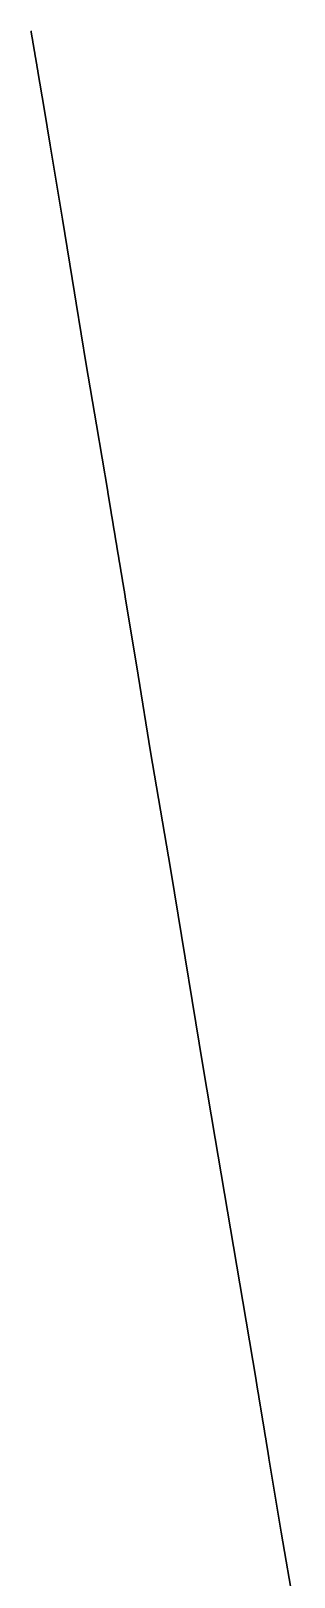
# Model space of a CAD drawing. Header units: inches. Extents: x 130170 to 284068, y 377793 to 804530.
# Drawn here: x 193574 to 193725, y 484835 to 485724 of the extents above; entities that cross this region are included whole.
import ezdxf

# ---------------------------------------------------------------- set-up
doc = ezdxf.new("R2010")
doc.units = ezdxf.units.IN
doc.header["$MEASUREMENT"] = 0
doc.layers.add('muni_il', color=7, linetype='Continuous')

msp = doc.modelspace()

# ---------------------------------------------------------------- linework, layer by layer
at = {"layer": 'muni_il'}
for points in [[(193573.98, 485723.73), (193574.02, 485723.53), (193574.05, 485723.34), (193574.08, 485723.14), (193574.12, 485722.94), (193574.15, 485722.74), (193574.18, 485722.55), (193574.22, 485722.35), (193574.25, 485722.15), (193574.28, 485721.96), (193574.32, 485721.76), (193574.35, 485721.56), (193574.38, 485721.36), (193574.42, 485721.17), (193574.45, 485720.97), (193574.49, 485720.77), (193574.52, 485720.58), (193574.55, 485720.38), (193574.59, 485720.18), (193574.62, 485719.98), (193574.65, 485719.79), (193574.69, 485719.59), (193574.72, 485719.39), (193574.75, 485719.2), (193574.79, 485719), (193574.82, 485718.8), (193574.86, 485718.6), (193574.89, 485718.41), (193574.92, 485718.21), (193574.96, 485718.01), (193574.99, 485717.82), (193575.02, 485717.62), (193575.06, 485717.42), (193575.09, 485717.22), (193575.12, 485717.03), (193575.16, 485716.83), (193575.19, 485716.63), (193575.23, 485716.44), (193575.26, 485716.24), (193575.29, 485716.04), (193575.33, 485715.84), (193575.36, 485715.65), (193575.39, 485715.45), (193575.43, 485715.25), (193575.46, 485715.06), (193575.49, 485714.86), (193575.53, 485714.66), (193575.56, 485714.46), (193575.6, 485714.27), (193575.63, 485714.07), (193575.66, 485713.87), (193575.7, 485713.68), (193575.73, 485713.48), (193575.76, 485713.28), (193575.8, 485713.08), (193575.83, 485712.89), (193575.86, 485712.69), (193575.9, 485712.49), (193575.93, 485712.3), (193575.97, 485712.1), (193576, 485711.9), (193576.03, 485711.7), (193576.07, 485711.51), (193576.1, 485711.31), (193576.13, 485711.11), (193576.17, 485710.92), (193576.2, 485710.72), (193576.23, 485710.52), (193576.27, 485710.32), (193576.3, 485710.13), (193576.34, 485709.93), (193576.37, 485709.73), (193576.4, 485709.54), (193576.44, 485709.34), (193576.47, 485709.14), (193576.5, 485708.94), (193576.54, 485708.75), (193576.57, 485708.55), (193576.61, 485708.35), (193576.64, 485708.16), (193576.67, 485707.96), (193576.71, 485707.76), (193576.74, 485707.56), (193576.77, 485707.37), (193576.81, 485707.17), (193576.84, 485706.97), (193576.87, 485706.78), (193576.91, 485706.58), (193576.94, 485706.38), (193576.98, 485706.18), (193577.01, 485705.99), (193577.04, 485705.79), (193577.08, 485705.59), (193577.11, 485705.4), (193577.14, 485705.2), (193577.18, 485705), (193577.21, 485704.8), (193577.24, 485704.61), (193577.28, 485704.41), (193577.31, 485704.21), (193577.35, 485704.02), (193577.38, 485703.82), (193577.41, 485703.62), (193577.45, 485703.42), (193577.48, 485703.23), (193577.51, 485703.03), (193577.55, 485702.83), (193577.58, 485702.64), (193577.62, 485702.44), (193577.65, 485702.24), (193577.68, 485702.04), (193577.72, 485701.85), (193577.75, 485701.65), (193577.78, 485701.45), (193577.82, 485701.26), (193577.85, 485701.06), (193577.89, 485700.86), (193577.92, 485700.66), (193577.95, 485700.47), (193577.99, 485700.25), (193581.56, 485679.09), (193585.07, 485657.92), (193592.03, 485615.52), (193598.93, 485573.12), (193599.9, 485567.22), (193605.64, 485532.03), (193611.6, 485497.31), (193618.05, 485459.13), (193618.08, 485458.94), (193618.11, 485458.74), (193618.14, 485458.54), (193618.18, 485458.34), (193618.21, 485458.15), (193618.24, 485457.95), (193618.27, 485457.75), (193618.31, 485457.55), (193618.34, 485457.36), (193618.37, 485457.16), (193618.4, 485456.96), (193618.44, 485456.77), (193618.47, 485456.57), (193618.5, 485456.37), (193618.53, 485456.17), (193618.57, 485455.98), (193618.6, 485455.78), (193618.63, 485455.58), (193618.66, 485455.38), (193618.7, 485455.19), (193618.73, 485454.99), (193618.76, 485454.79), (193618.79, 485454.59), (193618.83, 485454.4), (193618.86, 485454.2), (193618.89, 485454), (193618.93, 485453.81), (193618.96, 485453.61), (193618.99, 485453.41), (193619.02, 485453.21), (193619.06, 485453.02), (193619.09, 485452.82), (193619.12, 485452.62), (193619.15, 485452.42), (193619.19, 485452.23), (193619.22, 485452.03), (193619.25, 485451.83), (193619.28, 485451.63), (193619.32, 485451.44), (193619.35, 485451.24), (193619.38, 485451.04), (193619.41, 485450.85), (193619.45, 485450.65), (193619.48, 485450.45), (193619.51, 485450.25), (193619.55, 485450.06), (193619.58, 485449.86), (193619.61, 485449.66), (193619.64, 485449.46), (193619.68, 485449.27), (193619.71, 485449.07), (193619.74, 485448.87), (193619.77, 485448.67), (193619.81, 485448.48), (193619.84, 485448.28), (193619.87, 485448.08), (193619.9, 485447.89), (193619.94, 485447.69), (193619.97, 485447.49), (193620, 485447.29), (193620.04, 485447.1), (193620.07, 485446.9), (193620.1, 485446.7), (193620.13, 485446.5), (193620.17, 485446.31), (193620.2, 485446.11), (193620.23, 485445.91), (193620.26, 485445.71), (193620.3, 485445.52), (193620.33, 485445.32), (193620.36, 485445.12), (193620.39, 485444.93), (193620.43, 485444.73), (193620.46, 485444.53), (193620.49, 485444.33), (193620.53, 485444.14), (193620.56, 485443.94), (193620.59, 485443.74), (193620.62, 485443.54), (193620.66, 485443.35), (193620.69, 485443.15), (193620.72, 485442.95), (193620.75, 485442.76), (193620.79, 485442.56), (193620.82, 485442.36), (193620.85, 485442.16), (193620.89, 485441.97), (193620.92, 485441.77), (193620.95, 485441.57), (193620.98, 485441.37), (193621.02, 485441.18), (193621.05, 485440.98), (193621.08, 485440.78), (193621.11, 485440.59), (193621.15, 485440.39), (193621.18, 485440.19), (193621.21, 485439.99), (193621.25, 485439.8), (193621.28, 485439.6), (193621.31, 485439.4), (193621.34, 485439.2), (193621.38, 485439.01), (193621.41, 485438.81), (193621.44, 485438.61), (193621.47, 485438.41), (193621.51, 485438.22), (193621.54, 485438.02), (193621.57, 485437.82), (193621.61, 485437.63), (193621.64, 485437.43), (193621.67, 485437.23), (193621.7, 485437.03), (193621.74, 485436.84), (193621.77, 485436.64), (193621.8, 485436.44), (193621.84, 485436.24), (193621.87, 485436.05), (193621.9, 485435.85), (193621.93, 485435.65), (193621.97, 485435.46), (193622, 485435.26), (193622.03, 485435.06), (193622.07, 485434.86), (193622.1, 485434.67), (193622.13, 485434.47), (193622.16, 485434.27), (193622.2, 485434.07), (193622.23, 485433.88), (193622.26, 485433.68), (193622.29, 485433.48), (193622.33, 485433.29), (193622.36, 485433.09), (193622.39, 485432.89), (193622.43, 485432.69), (193622.46, 485432.5), (193622.49, 485432.3), (193622.52, 485432.1), (193622.56, 485431.9), (193622.59, 485431.71), (193622.62, 485431.51), (193622.66, 485431.31), (193622.69, 485431.12), (193622.72, 485430.92), (193622.75, 485430.72), (193622.79, 485430.52), (193622.82, 485430.33), (193622.85, 485430.13), (193622.89, 485429.93), (193622.92, 485429.73), (193622.95, 485429.54), (193622.98, 485429.34), (193623.02, 485429.14), (193623.05, 485428.95), (193623.08, 485428.75), (193623.12, 485428.55), (193623.15, 485428.35), (193623.18, 485428.16), (193623.21, 485427.96), (193623.25, 485427.76), (193623.28, 485427.56), (193623.31, 485427.37), (193623.35, 485427.17), (193623.38, 485426.97), (193623.41, 485426.77), (193623.44, 485426.58), (193623.48, 485426.38), (193623.51, 485426.18), (193623.54, 485425.99), (193623.58, 485425.79), (193623.61, 485425.59), (193623.64, 485425.39), (193623.68, 485425.2), (193623.71, 485425), (193623.74, 485424.8), (193623.77, 485424.6), (193623.81, 485424.41), (193623.84, 485424.21), (193623.87, 485424.01), (193623.91, 485423.82), (193623.94, 485423.62), (193623.97, 485423.42), (193624, 485423.22), (193624.04, 485423.03), (193624.07, 485422.83), (193624.1, 485422.63), (193624.14, 485422.43), (193624.17, 485422.24), (193624.2, 485422.04), (193624.24, 485421.84), (193624.27, 485421.65), (193624.3, 485421.45), (193624.33, 485421.25), (193624.37, 485421.05), (193624.4, 485420.86), (193624.43, 485420.66), (193624.47, 485420.46), (193624.5, 485420.27), (193624.53, 485420.07), (193624.56, 485419.87), (193624.6, 485419.67), (193624.63, 485419.48), (193624.66, 485419.28), (193624.7, 485419.08), (193624.73, 485418.88), (193624.76, 485418.69), (193624.8, 485418.49), (193624.83, 485418.29), (193624.86, 485418.1), (193624.89, 485417.9), (193624.93, 485417.7), (193624.96, 485417.5), (193624.99, 485417.31), (193625.03, 485417.11), (193625.06, 485416.91), (193625.09, 485416.71), (193625.13, 485416.52), (193625.16, 485416.32), (193625.19, 485416.12), (193625.22, 485415.93), (193625.26, 485415.73), (193625.29, 485415.53), (193625.32, 485415.33), (193625.36, 485415.14), (193625.39, 485414.94), (193625.42, 485414.74), (193625.46, 485414.54), (193625.49, 485414.35), (193625.52, 485414.15), (193625.55, 485413.95), (193625.59, 485413.76), (193625.62, 485413.56), (193625.65, 485413.36), (193625.69, 485413.16), (193625.72, 485412.97), (193625.75, 485412.77), (193625.79, 485412.57), (193625.82, 485412.37), (193625.85, 485412.18), (193625.89, 485411.98), (193625.92, 485411.78), (193625.95, 485411.59), (193625.98, 485411.39), (193626.02, 485411.19), (193626.05, 485410.99), (193626.08, 485410.8), (193626.12, 485410.6), (193626.15, 485410.4), (193626.18, 485410.21), (193626.22, 485410.01), (193626.25, 485409.81), (193626.28, 485409.61), (193626.32, 485409.42), (193626.35, 485409.22), (193626.38, 485409.02), (193626.41, 485408.82), (193626.45, 485408.63), (193626.48, 485408.43), (193626.51, 485408.23), (193626.55, 485408.04), (193626.58, 485407.84), (193626.61, 485407.64), (193626.65, 485407.44), (193626.68, 485407.25), (193626.71, 485407.05), (193626.75, 485406.85), (193626.78, 485406.65), (193626.81, 485406.46), (193626.85, 485406.26), (193626.88, 485406.06), (193626.91, 485405.87), (193626.94, 485405.67), (193626.98, 485405.47), (193627.01, 485405.27), (193627.04, 485405.08), (193627.08, 485404.88), (193627.11, 485404.68), (193627.14, 485404.49), (193627.18, 485404.29), (193627.21, 485404.09), (193627.24, 485403.89), (193627.28, 485403.7), (193627.31, 485403.5), (193627.34, 485403.3), (193627.38, 485403.1), (193627.41, 485402.91), (193627.44, 485402.71), (193627.48, 485402.51), (193627.51, 485402.32), (193627.54, 485402.12), (193627.57, 485401.92), (193627.61, 485401.72), (193627.64, 485401.53), (193627.67, 485401.33), (193627.71, 485401.13), (193627.74, 485400.93), (193627.77, 485400.74), (193627.81, 485400.54), (193627.84, 485400.34), (193627.87, 485400.15), (193627.91, 485399.95), (193627.94, 485399.75), (193627.97, 485399.55), (193628.01, 485399.36), (193628.04, 485399.16), (193628.07, 485398.96), (193628.11, 485398.77), (193628.15, 485398.51), (193635.58, 485353.6), (193642.67, 485309.59), (193654.04, 485242.53), (193656.4, 485228.44), (193672.72, 485129.42), (193679.81, 485087.39), (193695.65, 484993.88), (193703.22, 484948.68), (193703.27, 484948.4), (193703.3, 484948.2), (193703.34, 484948), (193703.37, 484947.8), (193703.4, 484947.61), (193703.44, 484947.41), (193703.47, 484947.21), (193703.5, 484947.02), (193703.53, 484946.82), (193703.57, 484946.62), (193703.6, 484946.42), (193703.63, 484946.23), (193703.67, 484946.03), (193703.7, 484945.83), (193703.73, 484945.63), (193703.76, 484945.44), (193703.8, 484945.24), (193703.83, 484945.04), (193703.86, 484944.84), (193703.89, 484944.65), (193703.93, 484944.45), (193703.96, 484944.25), (193703.99, 484944.06), (193704.03, 484943.86), (193704.06, 484943.66), (193704.09, 484943.46), (193704.12, 484943.27), (193704.16, 484943.07), (193704.19, 484942.87), (193704.22, 484942.67), (193704.26, 484942.48), (193704.29, 484942.28), (193704.32, 484942.08), (193704.35, 484941.89), (193704.39, 484941.69), (193704.42, 484941.49), (193704.45, 484941.29), (193704.48, 484941.1), (193704.52, 484940.9), (193704.55, 484940.7), (193704.58, 484940.5), (193704.62, 484940.31), (193704.65, 484940.11), (193704.68, 484939.91), (193704.71, 484939.71), (193704.75, 484939.52), (193704.78, 484939.32), (193704.81, 484939.12), (193704.84, 484938.93), (193704.88, 484938.73), (193704.91, 484938.53), (193704.94, 484938.33), (193704.98, 484938.14), (193705.01, 484937.94), (193705.04, 484937.74), (193705.07, 484937.54), (193705.11, 484937.35), (193705.14, 484937.15), (193705.17, 484936.95), (193705.2, 484936.76), (193705.24, 484936.56), (193705.27, 484936.36), (193705.3, 484936.16), (193705.33, 484935.97), (193705.37, 484935.77), (193705.4, 484935.57), (193705.43, 484935.37), (193705.47, 484935.18), (193705.5, 484934.98), (193705.53, 484934.78), (193705.56, 484934.58), (193705.6, 484934.39), (193705.63, 484934.19), (193705.66, 484933.99), (193705.69, 484933.8), (193705.73, 484933.6), (193705.76, 484933.4), (193705.79, 484933.2), (193705.82, 484933.01), (193705.86, 484932.81), (193705.89, 484932.61), (193705.92, 484932.41), (193705.96, 484932.22), (193705.99, 484932.02), (193706.02, 484931.82), (193706.05, 484931.63), (193706.09, 484931.43), (193706.12, 484931.23), (193706.15, 484931.03), (193706.18, 484930.84), (193706.22, 484930.64), (193706.25, 484930.44), (193706.28, 484930.24), (193706.31, 484930.05), (193706.35, 484929.85), (193706.38, 484929.65), (193706.41, 484929.45), (193706.45, 484929.26), (193706.48, 484929.06), (193706.51, 484928.86), (193706.54, 484928.67), (193706.58, 484928.47), (193706.61, 484928.27), (193706.64, 484928.07), (193706.67, 484927.88), (193706.71, 484927.68), (193706.74, 484927.48), (193706.77, 484927.28), (193706.8, 484927.09), (193706.84, 484926.89), (193706.87, 484926.69), (193706.9, 484926.49), (193706.93, 484926.3), (193706.97, 484926.1), (193707, 484925.9), (193707.03, 484925.71), (193707.06, 484925.51), (193707.1, 484925.31), (193707.13, 484925.11), (193707.16, 484924.92), (193707.19, 484924.72), (193707.23, 484924.52), (193707.26, 484924.32), (193707.29, 484924.13), (193707.33, 484923.93), (193707.36, 484923.73), (193707.39, 484923.53), (193707.42, 484923.34), (193707.46, 484923.14), (193707.49, 484922.94), (193707.52, 484922.75), (193707.55, 484922.55), (193707.59, 484922.35), (193707.62, 484922.15), (193707.65, 484921.96), (193707.68, 484921.76), (193707.72, 484921.56), (193707.75, 484921.36), (193707.78, 484921.17), (193707.81, 484920.97), (193707.85, 484920.77), (193707.88, 484920.57), (193707.91, 484920.38), (193707.94, 484920.18), (193707.98, 484919.98), (193708.01, 484919.79), (193708.04, 484919.59), (193708.07, 484919.39), (193708.11, 484919.19), (193708.14, 484919), (193708.17, 484918.8), (193708.2, 484918.6), (193708.24, 484918.4), (193708.27, 484918.21), (193708.3, 484918.01), (193708.33, 484917.81), (193708.37, 484917.61), (193708.4, 484917.42), (193708.43, 484917.22), (193708.46, 484917.02), (193708.5, 484916.83), (193708.53, 484916.63), (193708.56, 484916.43), (193708.59, 484916.23), (193708.63, 484916.04), (193708.66, 484915.84), (193708.69, 484915.64), (193708.72, 484915.44), (193708.76, 484915.25), (193708.79, 484915.05), (193708.82, 484914.85), (193708.85, 484914.65), (193708.89, 484914.46), (193708.92, 484914.26), (193708.95, 484914.06), (193708.98, 484913.87), (193709.02, 484913.67), (193709.05, 484913.47), (193709.08, 484913.27), (193709.11, 484913.08), (193709.15, 484912.88), (193709.18, 484912.68), (193709.21, 484912.48), (193709.24, 484912.29), (193709.28, 484912.09), (193709.31, 484911.89), (193709.34, 484911.69), (193709.37, 484911.5), (193709.4, 484911.3), (193709.44, 484911.1), (193709.47, 484910.9), (193709.5, 484910.71), (193709.53, 484910.51), (193709.57, 484910.31), (193709.6, 484910.12), (193709.63, 484909.92), (193709.66, 484909.72), (193709.7, 484909.52), (193709.73, 484909.33), (193709.76, 484909.13), (193709.79, 484908.93), (193709.83, 484908.73), (193709.86, 484908.54), (193709.89, 484908.34), (193709.92, 484908.14), (193709.96, 484907.94), (193709.99, 484907.75), (193710.02, 484907.55), (193710.05, 484907.35), (193710.09, 484907.16), (193710.12, 484906.96), (193710.15, 484906.76), (193710.18, 484906.56), (193710.22, 484906.37), (193710.25, 484906.17), (193710.28, 484905.97), (193710.31, 484905.77), (193710.34, 484905.58), (193710.38, 484905.38), (193710.41, 484905.18), (193710.44, 484904.98), (193710.47, 484904.79), (193710.51, 484904.59), (193710.54, 484904.39), (193710.57, 484904.19), (193710.6, 484904), (193710.64, 484903.8), (193717.7, 484861.31), (193725.06, 484818.02)], [(193725.06, 484818.02), (193717.7, 484861.31), (193710.64, 484903.8), (193710.6, 484904), (193710.57, 484904.19), (193710.54, 484904.39), (193710.51, 484904.59), (193710.47, 484904.79), (193710.44, 484904.98), (193710.41, 484905.18), (193710.38, 484905.38), (193710.34, 484905.58), (193710.31, 484905.77), (193710.28, 484905.97), (193710.25, 484906.17), (193710.22, 484906.37), (193710.18, 484906.56), (193710.15, 484906.76), (193710.12, 484906.96), (193710.09, 484907.16), (193710.05, 484907.35), (193710.02, 484907.55), (193709.99, 484907.75), (193709.96, 484907.94), (193709.92, 484908.14), (193709.89, 484908.34), (193709.86, 484908.54), (193709.83, 484908.73), (193709.79, 484908.93), (193709.76, 484909.13), (193709.73, 484909.33), (193709.7, 484909.52), (193709.66, 484909.72), (193709.63, 484909.92), (193709.6, 484910.12), (193709.57, 484910.31), (193709.53, 484910.51), (193709.5, 484910.71), (193709.47, 484910.9), (193709.44, 484911.1), (193709.4, 484911.3), (193709.37, 484911.5), (193709.34, 484911.69), (193709.31, 484911.89), (193709.28, 484912.09), (193709.24, 484912.29), (193709.21, 484912.48), (193709.18, 484912.68), (193709.15, 484912.88), (193709.11, 484913.08), (193709.08, 484913.27), (193709.05, 484913.47), (193709.02, 484913.67), (193708.98, 484913.87), (193708.95, 484914.06), (193708.92, 484914.26), (193708.89, 484914.46), (193708.85, 484914.65), (193708.82, 484914.85), (193708.79, 484915.05), (193708.76, 484915.25), (193708.72, 484915.44), (193708.69, 484915.64), (193708.66, 484915.84), (193708.63, 484916.04), (193708.59, 484916.23), (193708.56, 484916.43), (193708.53, 484916.63), (193708.5, 484916.83), (193708.46, 484917.02), (193708.43, 484917.22), (193708.4, 484917.42), (193708.37, 484917.61), (193708.33, 484917.81), (193708.3, 484918.01), (193708.27, 484918.21), (193708.24, 484918.4), (193708.2, 484918.6), (193708.17, 484918.8), (193708.14, 484919), (193708.11, 484919.19), (193708.07, 484919.39), (193708.04, 484919.59), (193708.01, 484919.79), (193707.98, 484919.98), (193707.94, 484920.18), (193707.91, 484920.38), (193707.88, 484920.57), (193707.85, 484920.77), (193707.81, 484920.97), (193707.78, 484921.17), (193707.75, 484921.36), (193707.72, 484921.56), (193707.68, 484921.76), (193707.65, 484921.96), (193707.62, 484922.15), (193707.59, 484922.35), (193707.55, 484922.55), (193707.52, 484922.75), (193707.49, 484922.94), (193707.46, 484923.14), (193707.42, 484923.34), (193707.39, 484923.53), (193707.36, 484923.73), (193707.33, 484923.93), (193707.29, 484924.13), (193707.26, 484924.32), (193707.23, 484924.52), (193707.19, 484924.72), (193707.16, 484924.92), (193707.13, 484925.11), (193707.1, 484925.31), (193707.06, 484925.51), (193707.03, 484925.71), (193707, 484925.9), (193706.97, 484926.1), (193706.93, 484926.3), (193706.9, 484926.49), (193706.87, 484926.69), (193706.84, 484926.89), (193706.8, 484927.09), (193706.77, 484927.28), (193706.74, 484927.48), (193706.71, 484927.68), (193706.67, 484927.88), (193706.64, 484928.07), (193706.61, 484928.27), (193706.58, 484928.47), (193706.54, 484928.67), (193706.51, 484928.86), (193706.48, 484929.06), (193706.45, 484929.26), (193706.41, 484929.45), (193706.38, 484929.65), (193706.35, 484929.85), (193706.31, 484930.05), (193706.28, 484930.24), (193706.25, 484930.44), (193706.22, 484930.64), (193706.18, 484930.84), (193706.15, 484931.03), (193706.12, 484931.23), (193706.09, 484931.43), (193706.05, 484931.63), (193706.02, 484931.82), (193705.99, 484932.02), (193705.96, 484932.22), (193705.92, 484932.41), (193705.89, 484932.61), (193705.86, 484932.81), (193705.82, 484933.01), (193705.79, 484933.2), (193705.76, 484933.4), (193705.73, 484933.6), (193705.69, 484933.8), (193705.66, 484933.99), (193705.63, 484934.19), (193705.6, 484934.39), (193705.56, 484934.58), (193705.53, 484934.78), (193705.5, 484934.98), (193705.47, 484935.18), (193705.43, 484935.37), (193705.4, 484935.57), (193705.37, 484935.77), (193705.33, 484935.97), (193705.3, 484936.16), (193705.27, 484936.36), (193705.24, 484936.56), (193705.2, 484936.76), (193705.17, 484936.95), (193705.14, 484937.15), (193705.11, 484937.35), (193705.07, 484937.54), (193705.04, 484937.74), (193705.01, 484937.94), (193704.98, 484938.14), (193704.94, 484938.33), (193704.91, 484938.53), (193704.88, 484938.73), (193704.84, 484938.93), (193704.81, 484939.12), (193704.78, 484939.32), (193704.75, 484939.52), (193704.71, 484939.71), (193704.68, 484939.91), (193704.65, 484940.11), (193704.62, 484940.31), (193704.58, 484940.5), (193704.55, 484940.7), (193704.52, 484940.9), (193704.48, 484941.1), (193704.45, 484941.29), (193704.42, 484941.49), (193704.39, 484941.69), (193704.35, 484941.89), (193704.32, 484942.08), (193704.29, 484942.28), (193704.26, 484942.48), (193704.22, 484942.67), (193704.19, 484942.87), (193704.16, 484943.07), (193704.12, 484943.27), (193704.09, 484943.46), (193704.06, 484943.66), (193704.03, 484943.86), (193703.99, 484944.06), (193703.96, 484944.25), (193703.93, 484944.45), (193703.89, 484944.65), (193703.86, 484944.84), (193703.83, 484945.04), (193703.8, 484945.24), (193703.76, 484945.44), (193703.73, 484945.63), (193703.7, 484945.83), (193703.67, 484946.03), (193703.63, 484946.23), (193703.6, 484946.42), (193703.57, 484946.62), (193703.53, 484946.82), (193703.5, 484947.02), (193703.47, 484947.21), (193703.44, 484947.41), (193703.4, 484947.61), (193703.37, 484947.8), (193703.34, 484948), (193703.3, 484948.2), (193703.27, 484948.4), (193703.22, 484948.68), (193695.65, 484993.88), (193679.81, 485087.39), (193672.72, 485129.42), (193656.4, 485228.44), (193654.04, 485242.53), (193642.67, 485309.59), (193635.58, 485353.6), (193628.15, 485398.51), (193628.11, 485398.77), (193628.07, 485398.96), (193628.04, 485399.16), (193628.01, 485399.36), (193627.97, 485399.55), (193627.94, 485399.75), (193627.91, 485399.95), (193627.87, 485400.15), (193627.84, 485400.34), (193627.81, 485400.54), (193627.77, 485400.74), (193627.74, 485400.93), (193627.71, 485401.13), (193627.67, 485401.33), (193627.64, 485401.53), (193627.61, 485401.72), (193627.57, 485401.92), (193627.54, 485402.12), (193627.51, 485402.32), (193627.48, 485402.51), (193627.44, 485402.71), (193627.41, 485402.91), (193627.38, 485403.1), (193627.34, 485403.3), (193627.31, 485403.5), (193627.28, 485403.7), (193627.24, 485403.89), (193627.21, 485404.09), (193627.18, 485404.29), (193627.14, 485404.49), (193627.11, 485404.68), (193627.08, 485404.88), (193627.04, 485405.08), (193627.01, 485405.27), (193626.98, 485405.47), (193626.94, 485405.67), (193626.91, 485405.87), (193626.88, 485406.06), (193626.85, 485406.26), (193626.81, 485406.46), (193626.78, 485406.65), (193626.75, 485406.85), (193626.71, 485407.05), (193626.68, 485407.25), (193626.65, 485407.44), (193626.61, 485407.64), (193626.58, 485407.84), (193626.55, 485408.04), (193626.51, 485408.23), (193626.48, 485408.43), (193626.45, 485408.63), (193626.41, 485408.82), (193626.38, 485409.02), (193626.35, 485409.22), (193626.32, 485409.42), (193626.28, 485409.61), (193626.25, 485409.81), (193626.22, 485410.01), (193626.18, 485410.21), (193626.15, 485410.4), (193626.12, 485410.6), (193626.08, 485410.8), (193626.05, 485410.99), (193626.02, 485411.19), (193625.98, 485411.39), (193625.95, 485411.59), (193625.92, 485411.78), (193625.89, 485411.98), (193625.85, 485412.18), (193625.82, 485412.37), (193625.79, 485412.57), (193625.75, 485412.77), (193625.72, 485412.97), (193625.69, 485413.16), (193625.65, 485413.36), (193625.62, 485413.56), (193625.59, 485413.76), (193625.55, 485413.95), (193625.52, 485414.15), (193625.49, 485414.35), (193625.46, 485414.54), (193625.42, 485414.74), (193625.39, 485414.94), (193625.36, 485415.14), (193625.32, 485415.33), (193625.29, 485415.53), (193625.26, 485415.73), (193625.22, 485415.93), (193625.19, 485416.12), (193625.16, 485416.32), (193625.13, 485416.52), (193625.09, 485416.71), (193625.06, 485416.91), (193625.03, 485417.11), (193624.99, 485417.31), (193624.96, 485417.5), (193624.93, 485417.7), (193624.89, 485417.9), (193624.86, 485418.1), (193624.83, 485418.29), (193624.8, 485418.49), (193624.76, 485418.69), (193624.73, 485418.88), (193624.7, 485419.08), (193624.66, 485419.28), (193624.63, 485419.48), (193624.6, 485419.67), (193624.56, 485419.87), (193624.53, 485420.07), (193624.5, 485420.27), (193624.47, 485420.46), (193624.43, 485420.66), (193624.4, 485420.86), (193624.37, 485421.05), (193624.33, 485421.25), (193624.3, 485421.45), (193624.27, 485421.65), (193624.24, 485421.84), (193624.2, 485422.04), (193624.17, 485422.24), (193624.14, 485422.43), (193624.1, 485422.63), (193624.07, 485422.83), (193624.04, 485423.03), (193624, 485423.22), (193623.97, 485423.42), (193623.94, 485423.62), (193623.91, 485423.82), (193623.87, 485424.01), (193623.84, 485424.21), (193623.81, 485424.41), (193623.77, 485424.6), (193623.74, 485424.8), (193623.71, 485425), (193623.68, 485425.2), (193623.64, 485425.39), (193623.61, 485425.59), (193623.58, 485425.79), (193623.54, 485425.99), (193623.51, 485426.18), (193623.48, 485426.38), (193623.44, 485426.58), (193623.41, 485426.77), (193623.38, 485426.97), (193623.35, 485427.17), (193623.31, 485427.37), (193623.28, 485427.56), (193623.25, 485427.76), (193623.21, 485427.96), (193623.18, 485428.16), (193623.15, 485428.35), (193623.12, 485428.55), (193623.08, 485428.75), (193623.05, 485428.95), (193623.02, 485429.14), (193622.98, 485429.34), (193622.95, 485429.54), (193622.92, 485429.73), (193622.89, 485429.93), (193622.85, 485430.13), (193622.82, 485430.33), (193622.79, 485430.52), (193622.75, 485430.72), (193622.72, 485430.92), (193622.69, 485431.12), (193622.66, 485431.31), (193622.62, 485431.51), (193622.59, 485431.71), (193622.56, 485431.9), (193622.52, 485432.1), (193622.49, 485432.3), (193622.46, 485432.5), (193622.43, 485432.69), (193622.39, 485432.89), (193622.36, 485433.09), (193622.33, 485433.29), (193622.29, 485433.48), (193622.26, 485433.68), (193622.23, 485433.88), (193622.2, 485434.07), (193622.16, 485434.27), (193622.13, 485434.47), (193622.1, 485434.67), (193622.07, 485434.86), (193622.03, 485435.06), (193622, 485435.26), (193621.97, 485435.46), (193621.93, 485435.65), (193621.9, 485435.85), (193621.87, 485436.05), (193621.84, 485436.24), (193621.8, 485436.44), (193621.77, 485436.64), (193621.74, 485436.84), (193621.7, 485437.03), (193621.67, 485437.23), (193621.64, 485437.43), (193621.61, 485437.63), (193621.57, 485437.82), (193621.54, 485438.02), (193621.51, 485438.22), (193621.47, 485438.41), (193621.44, 485438.61), (193621.41, 485438.81), (193621.38, 485439.01), (193621.34, 485439.2), (193621.31, 485439.4), (193621.28, 485439.6), (193621.25, 485439.8), (193621.21, 485439.99), (193621.18, 485440.19), (193621.15, 485440.39), (193621.11, 485440.59), (193621.08, 485440.78), (193621.05, 485440.98), (193621.02, 485441.18), (193620.98, 485441.37), (193620.95, 485441.57), (193620.92, 485441.77), (193620.89, 485441.97), (193620.85, 485442.16), (193620.82, 485442.36), (193620.79, 485442.56), (193620.75, 485442.76), (193620.72, 485442.95), (193620.69, 485443.15), (193620.66, 485443.35), (193620.62, 485443.54), (193620.59, 485443.74), (193620.56, 485443.94), (193620.53, 485444.14), (193620.49, 485444.33), (193620.46, 485444.53), (193620.43, 485444.73), (193620.39, 485444.93), (193620.36, 485445.12), (193620.33, 485445.32), (193620.3, 485445.52), (193620.26, 485445.71), (193620.23, 485445.91), (193620.2, 485446.11), (193620.17, 485446.31), (193620.13, 485446.5), (193620.1, 485446.7), (193620.07, 485446.9), (193620.04, 485447.1), (193620, 485447.29), (193619.97, 485447.49), (193619.94, 485447.69), (193619.9, 485447.89), (193619.87, 485448.08), (193619.84, 485448.28), (193619.81, 485448.48), (193619.77, 485448.67), (193619.74, 485448.87), (193619.71, 485449.07), (193619.68, 485449.27), (193619.64, 485449.46), (193619.61, 485449.66), (193619.58, 485449.86), (193619.55, 485450.06), (193619.51, 485450.25), (193619.48, 485450.45), (193619.45, 485450.65), (193619.41, 485450.85), (193619.38, 485451.04), (193619.35, 485451.24), (193619.32, 485451.44), (193619.28, 485451.63), (193619.25, 485451.83), (193619.22, 485452.03), (193619.19, 485452.23), (193619.15, 485452.42), (193619.12, 485452.62), (193619.09, 485452.82), (193619.06, 485453.02), (193619.02, 485453.21), (193618.99, 485453.41), (193618.96, 485453.61), (193618.93, 485453.81), (193618.89, 485454), (193618.86, 485454.2), (193618.83, 485454.4), (193618.79, 485454.59), (193618.76, 485454.79), (193618.73, 485454.99), (193618.7, 485455.19), (193618.66, 485455.38), (193618.63, 485455.58), (193618.6, 485455.78), (193618.57, 485455.98), (193618.53, 485456.17), (193618.5, 485456.37), (193618.47, 485456.57), (193618.44, 485456.77), (193618.4, 485456.96), (193618.37, 485457.16), (193618.34, 485457.36), (193618.31, 485457.55), (193618.27, 485457.75), (193618.24, 485457.95), (193618.21, 485458.15), (193618.18, 485458.34), (193618.14, 485458.54), (193618.11, 485458.74), (193618.08, 485458.94), (193618.05, 485459.13), (193611.6, 485497.31), (193605.64, 485532.03), (193599.9, 485567.22), (193598.93, 485573.12), (193592.03, 485615.52), (193585.07, 485657.92), (193581.56, 485679.09), (193577.99, 485700.25), (193577.95, 485700.47), (193577.92, 485700.66), (193577.89, 485700.86), (193577.85, 485701.06), (193577.82, 485701.26), (193577.78, 485701.45), (193577.75, 485701.65), (193577.72, 485701.85), (193577.68, 485702.04), (193577.65, 485702.24), (193577.62, 485702.44), (193577.58, 485702.64), (193577.55, 485702.83), (193577.51, 485703.03), (193577.48, 485703.23), (193577.45, 485703.42), (193577.41, 485703.62), (193577.38, 485703.82), (193577.35, 485704.02), (193577.31, 485704.21), (193577.28, 485704.41), (193577.24, 485704.61), (193577.21, 485704.8), (193577.18, 485705), (193577.14, 485705.2), (193577.11, 485705.4), (193577.08, 485705.59), (193577.04, 485705.79), (193577.01, 485705.99), (193576.98, 485706.18), (193576.94, 485706.38), (193576.91, 485706.58), (193576.87, 485706.78), (193576.84, 485706.97), (193576.81, 485707.17), (193576.77, 485707.37), (193576.74, 485707.56), (193576.71, 485707.76), (193576.67, 485707.96), (193576.64, 485708.16), (193576.61, 485708.35), (193576.57, 485708.55), (193576.54, 485708.75), (193576.5, 485708.94), (193576.47, 485709.14), (193576.44, 485709.34), (193576.4, 485709.54), (193576.37, 485709.73), (193576.34, 485709.93), (193576.3, 485710.13), (193576.27, 485710.32), (193576.23, 485710.52), (193576.2, 485710.72), (193576.17, 485710.92), (193576.13, 485711.11), (193576.1, 485711.31), (193576.07, 485711.51), (193576.03, 485711.7), (193576, 485711.9), (193575.97, 485712.1), (193575.93, 485712.3), (193575.9, 485712.49), (193575.86, 485712.69), (193575.83, 485712.89), (193575.8, 485713.08), (193575.76, 485713.28), (193575.73, 485713.48), (193575.7, 485713.68), (193575.66, 485713.87), (193575.63, 485714.07), (193575.6, 485714.27), (193575.56, 485714.46), (193575.53, 485714.66), (193575.49, 485714.86), (193575.46, 485715.06), (193575.43, 485715.25), (193575.39, 485715.45), (193575.36, 485715.65), (193575.33, 485715.84), (193575.29, 485716.04), (193575.26, 485716.24), (193575.23, 485716.44), (193575.19, 485716.63), (193575.16, 485716.83), (193575.12, 485717.03), (193575.09, 485717.22), (193575.06, 485717.42), (193575.02, 485717.62), (193574.99, 485717.82), (193574.96, 485718.01), (193574.92, 485718.21), (193574.89, 485718.41), (193574.86, 485718.6), (193574.82, 485718.8), (193574.79, 485719), (193574.75, 485719.2), (193574.72, 485719.39), (193574.69, 485719.59), (193574.65, 485719.79), (193574.62, 485719.98), (193574.59, 485720.18), (193574.55, 485720.38), (193574.52, 485720.58), (193574.49, 485720.77), (193574.45, 485720.97), (193574.42, 485721.17), (193574.38, 485721.36), (193574.35, 485721.56), (193574.32, 485721.76), (193574.28, 485721.96), (193574.25, 485722.15), (193574.22, 485722.35), (193574.18, 485722.55), (193574.15, 485722.74), (193574.12, 485722.94), (193574.08, 485723.14), (193574.05, 485723.34), (193574.02, 485723.53), (193573.98, 485723.73)]]:
    msp.add_lwpolyline(points, dxfattribs=at)

doc.saveas('drawing.dxf')
